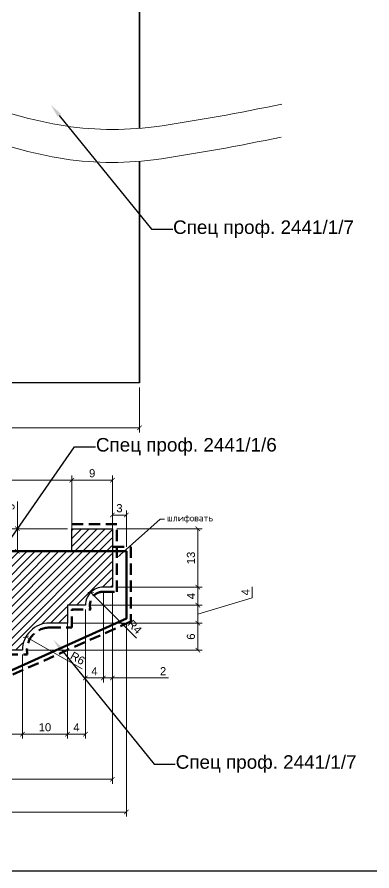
# Model space of a CAD drawing. Header units: millimetres. Extents: x 136 to 706, y -14994 to -14614.
# Drawn here: x 433.8 to 512.7, y -14994.5 to -14804.5 of the extents above; entities that cross this region are included whole.
import ezdxf
from ezdxf import colors
from ezdxf.entities.mleader import LeaderData, LeaderLine
from ezdxf.math import Vec2, Vec3

# ---------------------------------------------------------------- set-up
doc = ezdxf.new("R2010")
doc.units = ezdxf.units.MM
doc.linetypes.add('HIDDEN', pattern=[0.375, 0.25, -0.125])
doc.layers.add('Dimension', color=7, linetype='Continuous')
doc.layers.add('plint block', color=250, linetype='Continuous')
doc.layers.add('Outside panel', color=7, linetype='Continuous', lineweight=18, true_color=0x7f5e57)
for name, color, linetype, lineweight in [('линия 15', 7, 'Continuous', 15), ('линия 50', 1, 'Continuous', 100), ('служебный слой РАЗМЕРЫ', 7, 'Continuous', 9), ('тонкие_Ном._пера__21', 7, 'Continuous', 5)]:
    doc.layers.add(name, color=color, linetype=linetype, lineweight=lineweight)
doc.styles.get("Standard").update_dxf_attribs({"font": 'arial.ttf'})
doc.styles.add('ЕСКД профили текст', font='isocpeur.ttf')
doc.dimstyles.new('M_1', dxfattribs={"dimtxt": 1.8, "dimasz": 1, "dimexe": 1, "dimexo": 1, "dimgap": 0.6, "dimtad": 1, "dimdec": 0, "dimdsep": 46, "dimtxsty": 'Standard', "dimblk": 'ARCHTICK', "dimcen": -5, "dimclrd": 7, "dimclre": 7, "dimclrt": 7, "dimadec": 0, "dimazin": 0, "dimtfac": 1, "dimtdec": 0, "dimtmove": 0, "dimatfit": 3, "dimfxl": 1, "dimtolj": 1, "dimtzin": 0, "dimlwd": 5, "dimlwe": 5, "dimarcsym": 0})

# ---------------------------------------------------------------- blocks, each defined once
blk = doc.blocks.new('_ArchTick')
at = {"color": 0, "linetype": 'ByBlock', "const_width": 0.15}
blk.add_lwpolyline([(-0.5, -0.5), (0.5, 0.5)], dxfattribs=at)
blk = doc.blocks.new('*D46')
at = {"layer": 'Defpoints', "color": 0, "ltscale": 1000, "transparency": 16777216}
for p in [(458.14, -14915.31), (455.04, -14923.36), (458.14, -14923.36)]:
    blk.add_point(p, dxfattribs=at)
at = {"layer": 'линия 15', "color": 7, "lineweight": 5, "ltscale": 1000, "transparency": 16777216}
for p, q in [((455.04, -14922.36), (455.04, -14914.31)), ((458.14, -14922.36), (458.14, -14914.31)), ((455.04, -14915.31), (458.14, -14915.31))]:
    blk.add_line(p, q, dxfattribs=at)
at = {"layer": 'линия 15', "color": 7, "lineweight": 5, "ltscale": 1000, "transparency": 16777216, "rotation": 180}
blk.add_blockref('_ArchTick', (455.04, -14915.31), dxfattribs=at)
at = {"layer": 'линия 15', "color": 7, "lineweight": 5, "ltscale": 1000, "transparency": 16777216}
blk.add_blockref('_ArchTick', (458.14, -14915.31), dxfattribs=at)
at = {"layer": 'линия 15', "color": 7, "ltscale": 1000, "transparency": 16777216, "insert": (456.61, -14913.79), "char_height": 1.8, "attachment_point": 5}
blk.add_mtext('\\A1;3', dxfattribs=at)
blk = doc.blocks.new('*D44')
at = {"layer": 'Defpoints', "color": 0, "ltscale": 1000, "transparency": 16777216}
for p in [(458.14, -14938.36), (372.14, -14950.36), (458.14, -14981.39)]:
    blk.add_point(p, dxfattribs=at)
at = {"layer": 'линия 15', "color": 7, "lineweight": 5, "ltscale": 1000, "transparency": 16777216}
for p, q in [((458.14, -14939.36), (458.14, -14982.39)), ((372.14, -14951.36), (372.14, -14982.39)), ((372.14, -14981.39), (458.14, -14981.39))]:
    blk.add_line(p, q, dxfattribs=at)
at = {"layer": 'линия 15', "color": 7, "lineweight": 5, "ltscale": 1000, "transparency": 16777216, "rotation": 180}
blk.add_blockref('_ArchTick', (372.14, -14981.39), dxfattribs=at)
at = {"layer": 'линия 15', "color": 7, "lineweight": 5, "ltscale": 1000, "transparency": 16777216}
blk.add_blockref('_ArchTick', (458.14, -14981.39), dxfattribs=at)
at = {"layer": 'линия 15', "color": 7, "ltscale": 1000, "transparency": 16777216, "insert": (414.55, -14979.87), "char_height": 1.8, "attachment_point": 5}
blk.add_mtext('\\A1;86', dxfattribs=at)
blk = doc.blocks.new('*D43')
at = {"layer": 'Defpoints', "color": 0, "ltscale": 1000, "transparency": 16777216}
for p in [(375.06, -14885.89), (461.06, -14885.89), (461.06, -14895.93)]:
    blk.add_point(p, dxfattribs=at)
at = {"layer": 'линия 15', "color": 7, "lineweight": 5, "ltscale": 1000, "transparency": 16777216}
for p, q in [((375.06, -14886.89), (375.06, -14896.93)), ((461.06, -14886.89), (461.06, -14896.93)), ((375.06, -14895.93), (461.06, -14895.93))]:
    blk.add_line(p, q, dxfattribs=at)
at = {"layer": 'линия 15', "color": 7, "lineweight": 5, "ltscale": 1000, "transparency": 16777216, "rotation": 180}
blk.add_blockref('_ArchTick', (375.06, -14895.93), dxfattribs=at)
at = {"layer": 'линия 15', "color": 7, "lineweight": 5, "ltscale": 1000, "transparency": 16777216}
blk.add_blockref('_ArchTick', (461.06, -14895.93), dxfattribs=at)
at = {"layer": 'линия 15', "color": 7, "ltscale": 1000, "transparency": 16777216, "insert": (419.42, -14894.41), "char_height": 1.8, "attachment_point": 5}
blk.add_mtext('\\A1;86', dxfattribs=at)
blk = doc.blocks.new('*D40')
at = {"layer": 'Defpoints', "color": 0, "ltscale": 1000, "transparency": 16777216}
for p in [(358.09, -14918.36), (446.04, -14918.36), (385.05, -14953.36)]:
    blk.add_point(p, dxfattribs=at)
at = {"layer": 'линия 15', "color": 7, "lineweight": 5, "ltscale": 1000, "transparency": 16777216}
for p, q in [((445.04, -14918.36), (357.09, -14918.36)), ((358.09, -14953.36), (358.09, -14918.36)), ((384.05, -14953.36), (357.09, -14953.36))]:
    blk.add_line(p, q, dxfattribs=at)
for p, rotation in [((358.09, -14918.36), 90), ((358.09, -14953.36), 270)]:
    blk.add_blockref('_ArchTick', p, dxfattribs=dict(at, rotation=rotation))
at = {"layer": 'линия 15', "color": 7, "ltscale": 1000, "transparency": 16777216, "insert": (356.57, -14937.1), "char_height": 1.8, "attachment_point": 5, "rotation": 90}
blk.add_mtext('\\A1;35', dxfattribs=at)
blk = doc.blocks.new('6н6неееее')
at = {"layer": 'Dimension', "color": 7, "lineweight": 30}
blk.add_line((98848.01, 24230.04), (98848.01, 24238.96), dxfattribs=at)
for points in [[(98808.01, 24248.96), (98869.01, 24248.96), (98869.01, 24253.96), (98878.01, 24253.96), (98878.01, 24240.96), (98876.01, 24240.96, 0.414214), (98872.01, 24236.96), (98868.01, 24236.96), (98868.01, 24232.96), (98864.01, 24232.96, 0.414214), (98858.01, 24226.96), (98848.01, 24226.96), (98848.01, 24230.04)], [(98808.01, 24248.96), (98808.01, 24238.96, 0.403736), (98798.03, 24230.12, 0.395515), (98808.02, 24218.96, 0.056734), (98820.12, 24220.09, 0.139522), (98833.65, 24228.32, 0.06776), (98841.19, 24228.96, 0.058766), (98841.68, 24227.38, 0.138221), (98842.45, 24226.95, 0.140605), (98843.42, 24226.91, 0.227709), (98845.44, 24228.45, 0.054807), (98846.06, 24230.04, 0.054807)]]:
    blk.add_lwpolyline(points, format="xyb", dxfattribs=at)
for points in [[(98808.01, 24238.96), (98848.01, 24238.96)], [(98846.05, 24230.04), (98848.01, 24230.04)]]:
    blk.add_lwpolyline(points, dxfattribs=at)
blk = doc.blocks.new('профиль_с_камнем')
at = {"color": 7}
blk.add_lwpolyline([(96863.64, 24221.96), (96863.64, 24248.96), (96949.64, 24248.96), (96949.64, 24233.96), (96909.64, 24215.96), (96869.64, 24215.96, 0.414214), (96863.64, 24221.96)], format="xyb", close=True, dxfattribs=at)
blk.add_lwpolyline([(96863.64, 24221.96), (96863.64, 24248.96), (96949.64, 24248.96), (96949.64, 24233.96), (96909.64, 24215.96), (96869.64, 24215.96, 0.414214), (96863.64, 24221.96)], format="xyb", close=True, dxfattribs=at)
at = {"color": 5, "lineweight": 30}
blk.add_blockref('6н6неееее', (-1931.47, 0), dxfattribs=at)
blk = doc.blocks.new('*D20')
at = {"layer": 'Defpoints', "color": 0, "ltscale": 1000, "transparency": 16777216}
for p in [(453.04, -14931.36), (449.04, -14935.36), (453.04, -14951.56)]:
    blk.add_point(p, dxfattribs=at)
at = {"layer": 'линия 15', "color": 7, "lineweight": 5, "ltscale": 1000, "transparency": 16777216}
for p, q in [((453.04, -14932.36), (453.04, -14952.56)), ((449.04, -14936.36), (449.04, -14952.56)), ((449.04, -14951.56), (453.04, -14951.56))]:
    blk.add_line(p, q, dxfattribs=at)
at = {"layer": 'линия 15', "color": 7, "lineweight": 5, "ltscale": 1000, "transparency": 16777216, "rotation": 180}
blk.add_blockref('_ArchTick', (449.04, -14951.56), dxfattribs=at)
at = {"layer": 'линия 15', "color": 7, "lineweight": 5, "ltscale": 1000, "transparency": 16777216}
blk.add_blockref('_ArchTick', (453.04, -14951.56), dxfattribs=at)
at = {"layer": 'линия 15', "color": 7, "ltscale": 1000, "transparency": 16777216, "insert": (451.04, -14950.06), "char_height": 1.8, "attachment_point": 5}
blk.add_mtext('\\A1;4', dxfattribs=at)
blk = doc.blocks.new('*D19')
at = {"layer": 'Defpoints', "color": 0, "ltscale": 1000, "transparency": 16777216}
for p in [(453.04, -14931.36), (455.04, -14931.36), (453.04, -14951.56)]:
    blk.add_point(p, dxfattribs=at)
at = {"layer": 'линия 15', "color": 7, "lineweight": 5, "ltscale": 1000, "transparency": 16777216}
for p, q in [((453.04, -14932.36), (453.04, -14952.56)), ((455.04, -14932.36), (455.04, -14952.56)), ((453.04, -14951.56), (455.04, -14951.56)), ((455.04, -14951.56), (467.51, -14951.56))]:
    blk.add_line(p, q, dxfattribs=at)
at = {"layer": 'линия 15', "color": 7, "lineweight": 5, "ltscale": 1000, "transparency": 16777216, "rotation": 180}
blk.add_blockref('_ArchTick', (453.04, -14951.56), dxfattribs=at)
at = {"layer": 'линия 15', "color": 7, "lineweight": 5, "ltscale": 1000, "transparency": 16777216}
blk.add_blockref('_ArchTick', (455.04, -14951.56), dxfattribs=at)
at = {"layer": 'линия 15', "color": 7, "ltscale": 1000, "transparency": 16777216, "insert": (466.31, -14950.05), "char_height": 1.8, "attachment_point": 5}
blk.add_mtext('\\A1;2', dxfattribs=at)
blk = doc.blocks.new('*D18')
at = {"layer": 'Defpoints', "color": 0, "ltscale": 1000, "transparency": 16777216}
for p in [(450.21, -14932.53), (453.04, -14935.36)]:
    blk.add_point(p, dxfattribs=at)
at = {"layer": 'линия 15', "color": 7, "lineweight": 5, "ltscale": 1000, "transparency": 16777216}
blk.add_line((460.39, -14942.71), (450.21, -14932.53), dxfattribs=at)
at = {"layer": 'линия 15', "color": 7, "lineweight": 5, "ltscale": 1000, "transparency": 16777216, "rotation": 135.0000000012528}
blk.add_blockref('_ArchTick', (450.21, -14932.53), dxfattribs=at)
at = {"layer": 'линия 15', "color": 7, "ltscale": 1000, "transparency": 16777216, "insert": (460, -14940.2), "char_height": 1.8, "attachment_point": 5, "rotation": 315}
blk.add_mtext('\\A1;R4', dxfattribs=at)
blk = doc.blocks.new('*D17')
at = {"layer": 'Defpoints', "color": 0, "ltscale": 1000, "transparency": 16777216}
for p in [(435.82, -14942.4), (441.04, -14945.36)]:
    blk.add_point(p, dxfattribs=at)
at = {"layer": 'линия 15', "color": 7, "lineweight": 5, "ltscale": 1000, "transparency": 16777216}
blk.add_line((448.34, -14949.51), (435.82, -14942.4), dxfattribs=at)
at = {"layer": 'линия 15', "color": 7, "lineweight": 5, "ltscale": 1000, "transparency": 16777216, "rotation": 150.4036018927763}
blk.add_blockref('_ArchTick', (435.82, -14942.4), dxfattribs=at)
at = {"layer": 'линия 15', "color": 7, "ltscale": 1000, "transparency": 16777216, "insert": (447.31, -14947.18), "char_height": 1.8, "attachment_point": 5, "rotation": 330.4036}
blk.add_mtext('\\A1;R6', dxfattribs=at)
blk = doc.blocks.new('*D15')
at = {"layer": 'Defpoints', "color": 0, "ltscale": 1000, "transparency": 16777216}
for p in [(446.04, -14907.54), (446.04, -14918.36), (455.04, -14918.36)]:
    blk.add_point(p, dxfattribs=at)
at = {"layer": 'линия 15', "color": 7, "lineweight": 5, "ltscale": 1000, "transparency": 16777216}
for p, q in [((446.04, -14917.36), (446.04, -14906.54)), ((455.04, -14917.36), (455.04, -14906.54)), ((455.04, -14907.54), (446.04, -14907.54))]:
    blk.add_line(p, q, dxfattribs=at)
at = {"layer": 'линия 15', "color": 7, "lineweight": 5, "ltscale": 1000, "transparency": 16777216, "rotation": 180}
blk.add_blockref('_ArchTick', (446.04, -14907.54), dxfattribs=at)
at = {"layer": 'линия 15', "color": 7, "lineweight": 5, "ltscale": 1000, "transparency": 16777216}
blk.add_blockref('_ArchTick', (455.04, -14907.54), dxfattribs=at)
at = {"layer": 'линия 15', "color": 7, "ltscale": 1000, "transparency": 16777216, "insert": (450.54, -14906.02), "char_height": 1.8, "attachment_point": 5}
blk.add_mtext('\\A1;9', dxfattribs=at)
blk = doc.blocks.new('*D14')
at = {"layer": 'Defpoints', "color": 0, "ltscale": 1000, "transparency": 16777216}
for p in [(445.04, -14939.36), (435.04, -14945.36), (474.02, -14945.36)]:
    blk.add_point(p, dxfattribs=at)
at = {"layer": 'линия 15', "color": 7, "lineweight": 5, "ltscale": 1000, "transparency": 16777216}
for p, q in [((446.04, -14939.36), (475.02, -14939.36)), ((474.02, -14939.36), (474.02, -14945.36)), ((436.04, -14945.36), (475.02, -14945.36))]:
    blk.add_line(p, q, dxfattribs=at)
for p, rotation in [((474.02, -14939.36), 90), ((474.02, -14945.36), 270)]:
    blk.add_blockref('_ArchTick', p, dxfattribs=dict(at, rotation=rotation))
at = {"layer": 'линия 15', "color": 7, "ltscale": 1000, "transparency": 16777216, "insert": (472.5, -14942.36), "char_height": 1.8, "attachment_point": 5, "rotation": 90}
blk.add_mtext('\\A1;6', dxfattribs=at)
blk = doc.blocks.new('*D13')
at = {"layer": 'Defpoints', "color": 0, "ltscale": 1000, "transparency": 16777216}
for p in [(449.04, -14935.36), (445.04, -14939.36), (474.02, -14939.36)]:
    blk.add_point(p, dxfattribs=at)
at = {"layer": 'линия 15', "color": 7, "lineweight": 5, "ltscale": 1000, "transparency": 16777216}
for p, q in [((486.14, -14933.71), (486.14, -14931.27)), ((474.02, -14937.36), (486.14, -14933.71)), ((450.04, -14935.36), (475.02, -14935.36)), ((474.02, -14935.36), (474.02, -14939.36)), ((446.04, -14939.36), (475.02, -14939.36))]:
    blk.add_line(p, q, dxfattribs=at)
for p, rotation in [((474.02, -14935.36), 90), ((474.02, -14939.36), 270)]:
    blk.add_blockref('_ArchTick', p, dxfattribs=dict(at, rotation=rotation))
at = {"layer": 'линия 15', "color": 7, "ltscale": 1000, "transparency": 16777216, "insert": (484.64, -14932.49), "char_height": 1.8, "attachment_point": 5, "rotation": 90}
blk.add_mtext('\\A1;4', dxfattribs=at)
blk = doc.blocks.new('*D12')
at = {"layer": 'Defpoints', "color": 0, "ltscale": 1000, "transparency": 16777216}
for p in [(455.04, -14931.36), (449.04, -14935.36), (474.02, -14935.36)]:
    blk.add_point(p, dxfattribs=at)
at = {"layer": 'линия 15', "color": 7, "lineweight": 5, "ltscale": 1000, "transparency": 16777216}
for p, q in [((456.04, -14931.36), (475.02, -14931.36)), ((474.02, -14931.36), (474.02, -14935.36)), ((450.04, -14935.36), (475.02, -14935.36))]:
    blk.add_line(p, q, dxfattribs=at)
for p, rotation in [((474.02, -14931.36), 90), ((474.02, -14935.36), 270)]:
    blk.add_blockref('_ArchTick', p, dxfattribs=dict(at, rotation=rotation))
at = {"layer": 'линия 15', "color": 7, "ltscale": 1000, "transparency": 16777216, "insert": (472.52, -14933.36), "char_height": 1.8, "attachment_point": 5, "rotation": 90}
blk.add_mtext('\\A1;4', dxfattribs=at)
blk = doc.blocks.new('*D11')
at = {"layer": 'Defpoints', "color": 0, "ltscale": 1000, "transparency": 16777216}
for p in [(455.04, -14918.36), (455.04, -14931.36), (474.02, -14931.36)]:
    blk.add_point(p, dxfattribs=at)
at = {"layer": 'линия 15', "color": 7, "lineweight": 5, "ltscale": 1000, "transparency": 16777216}
for p, q in [((456.04, -14918.36), (475.02, -14918.36)), ((474.02, -14918.36), (474.02, -14931.36)), ((456.04, -14931.36), (475.02, -14931.36))]:
    blk.add_line(p, q, dxfattribs=at)
for p, rotation in [((474.02, -14918.36), 90), ((474.02, -14931.36), 270)]:
    blk.add_blockref('_ArchTick', p, dxfattribs=dict(at, rotation=rotation))
at = {"layer": 'линия 15', "color": 7, "ltscale": 1000, "transparency": 16777216, "insert": (472.5, -14924.86), "char_height": 1.8, "attachment_point": 5, "rotation": 90}
blk.add_mtext('\\A1;13', dxfattribs=at)
blk = doc.blocks.new('*D7')
at = {"layer": 'Defpoints', "color": 0, "ltscale": 1000, "transparency": 16777216}
for p in [(446.04, -14918.36), (433.9, -14923.36), (446.04, -14923.36)]:
    blk.add_point(p, dxfattribs=at)
at = {"layer": 'линия 15', "color": 7, "lineweight": 5, "ltscale": 1000, "transparency": 16777216}
for p, q in [((433.9, -14918.36), (433.9, -14912.31)), ((445.04, -14918.36), (432.9, -14918.36)), ((433.9, -14923.36), (433.9, -14918.36)), ((445.04, -14923.36), (432.9, -14923.36))]:
    blk.add_line(p, q, dxfattribs=at)
for p, rotation in [((433.9, -14918.36), 90), ((433.9, -14923.36), 270)]:
    blk.add_blockref('_ArchTick', p, dxfattribs=dict(at, rotation=rotation))
at = {"layer": 'линия 15', "color": 7, "ltscale": 1000, "transparency": 16777216, "insert": (432.38, -14913.51), "char_height": 1.8, "attachment_point": 5, "rotation": 90}
blk.add_mtext('\\A1;5', dxfattribs=at)
blk = doc.blocks.new('*D6')
at = {"layer": 'Defpoints', "color": 0, "ltscale": 1000, "transparency": 16777216}
for p in [(445.04, -14939.36), (435.04, -14945.36), (445.04, -14964.06)]:
    blk.add_point(p, dxfattribs=at)
at = {"layer": 'линия 15', "color": 7, "lineweight": 5, "ltscale": 1000, "transparency": 16777216}
for p, q in [((445.04, -14940.36), (445.04, -14965.06)), ((435.04, -14946.36), (435.04, -14965.06)), ((435.04, -14964.06), (445.04, -14964.06))]:
    blk.add_line(p, q, dxfattribs=at)
at = {"layer": 'линия 15', "color": 7, "lineweight": 5, "ltscale": 1000, "transparency": 16777216, "rotation": 180}
blk.add_blockref('_ArchTick', (435.04, -14964.06), dxfattribs=at)
at = {"layer": 'линия 15', "color": 7, "lineweight": 5, "ltscale": 1000, "transparency": 16777216}
blk.add_blockref('_ArchTick', (445.04, -14964.06), dxfattribs=at)
at = {"layer": 'линия 15', "color": 7, "ltscale": 1000, "transparency": 16777216, "insert": (440.04, -14962.54), "char_height": 1.8, "attachment_point": 5}
blk.add_mtext('\\A1;10', dxfattribs=at)
blk = doc.blocks.new('*D5')
at = {"layer": 'Defpoints', "color": 0, "ltscale": 1000, "transparency": 16777216}
for p in [(425.04, -14945.36), (435.04, -14945.36), (435.04, -14964.06)]:
    blk.add_point(p, dxfattribs=at)
at = {"layer": 'линия 15', "color": 7, "lineweight": 5, "ltscale": 1000, "transparency": 16777216}
for p, q in [((425.04, -14946.36), (425.04, -14965.06)), ((435.04, -14946.36), (435.04, -14965.06)), ((425.04, -14964.06), (435.04, -14964.06))]:
    blk.add_line(p, q, dxfattribs=at)
at = {"layer": 'линия 15', "color": 7, "lineweight": 5, "ltscale": 1000, "transparency": 16777216, "rotation": 180}
blk.add_blockref('_ArchTick', (425.04, -14964.06), dxfattribs=at)
at = {"layer": 'линия 15', "color": 7, "lineweight": 5, "ltscale": 1000, "transparency": 16777216}
blk.add_blockref('_ArchTick', (435.04, -14964.06), dxfattribs=at)
at = {"layer": 'линия 15', "color": 7, "ltscale": 1000, "transparency": 16777216, "insert": (430.04, -14962.54), "char_height": 1.8, "attachment_point": 5}
blk.add_mtext('\\A1;10', dxfattribs=at)

msp = doc.modelspace()

# ---------------------------------------------------------------- hatches: boundary and pattern name
at = {"layer": 'Outside panel', "ltscale": 1000}
h = msp.add_hatch(dxfattribs=at)
h.set_pattern_fill('ANSI31', color=256, scale=10)
h.set_pattern_definition([(45, (-313337.8955, 81185.9611), (-0.8838834765, 0.8838834765), [])])
h.paths.add_polyline_path([(454.91, -14918.36), (445.91, -14918.36), (445.91, -14923.36), (384.91, -14923.36), (384.91, -14933.36), (424.91, -14933.36), (424.91, -14942.28), (424.91, -14945.36), (434.91, -14945.36, -0.414214), (440.91, -14939.36), (444.91, -14939.36), (444.91, -14935.36), (448.91, -14935.36, -0.414214), (452.91, -14931.36), (454.91, -14931.36)])

# ---------------------------------------------------------------- linework, layer by layer
at = {"color": 6, "ltscale": 1000}
msp.add_lwpolyline([(136.37, -14994.5), (706.37, -14994.5), (706.37, -14614.5), (136.37, -14614.5)], close=True, dxfattribs=at)
at = {"color": 7, "lineweight": 30}
for points in [[(461.06, -14829.27), (461.06, -14781.76), (458.06, -14781.76), (458.06, -14628.47)], [(375.06, -14819.15), (375.06, -14781.76), (461.06, -14781.76), (461.06, -14829.27)], [(461.06, -14885.89), (461.06, -14836.6)], [(461.06, -14836.6), (461.06, -14885.89)], [(461.06, -14885.89), (375.06, -14885.89)]]:
    msp.add_lwpolyline(points, dxfattribs=at)
at = {"color": 7}
msp.add_lwpolyline([(372.14, -14950.36), (372.14, -14923.36), (458.14, -14923.36), (458.14, -14938.36), (418.14, -14956.36), (378.14, -14956.36, 0.414214), (372.14, -14950.36)], format="xyb", close=True, dxfattribs=at)
at = {"layer": 'plint block', "color": 7, "lineweight": 15}
for points in [[(461.06, -14829.27), (461.06, -14781.76)], [(461.06, -14885.89), (461.06, -14836.6)], [(461.06, -14885.89), (375.06, -14885.89)]]:
    msp.add_lwpolyline(points, dxfattribs=at)
at = {"layer": 'линия 15', "color": 7, "ltscale": 1000}
msp.add_lwpolyline([(425.04, -14942.28), (425.04, -14933.36), (385.04, -14933.36), (385.04, -14923.36), (446.04, -14923.36), (446.04, -14918.36), (455.04, -14918.36), (455.04, -14931.36), (453.04, -14931.36, 0.414214), (449.04, -14935.36), (445.04, -14935.36), (445.04, -14939.36), (441.04, -14939.36, 0.414214), (435.04, -14945.36), (425.04, -14945.36)], format="xyb", close=True, dxfattribs=at)
at = {"layer": 'линия 50', "color": 1, "linetype": 'HIDDEN', "ltscale": 10, "true_color": 0xff0909}
for points in [[(384.04, -14923.36), (384.04, -14932.37, 0.37616), (374.06, -14942.16, 0.39701), (385, -14954.36, 0.057028), (397.38, -14953.2, 0.135831), (411.09, -14945.02, 0.055345), (417.48, -14944.53, 0.032258), (417.86, -14945.5, 0.153407), (419.2, -14946.34, 0.13538), (420.66, -14946.39, 0.22634), (423.36, -14944.33, 0.032537), (423.82, -14943.28), (424.04, -14943.28), (424.04, -14946.36), (436.14, -14946.36, -0.474498), (441.04, -14940.36), (446.04, -14940.36), (446.04, -14936.36), (450.21, -14936.36, -0.517638), (453.04, -14932.36), (456.04, -14932.36), (456.04, -14917.36), (446.04, -14917.36)], [(455.18, -14922.36), (459.14, -14922.36), (459.14, -14939.01), (418.35, -14957.36), (377.04, -14957.36, 0.537735), (371.14, -14951.46), (371.14, -14923.36)]]:
    msp.add_lwpolyline(points, format="xyb", dxfattribs=at)
at = {"layer": 'линия 50', "color": 7}
msp.add_lwpolyline([(372.14, -14950.36), (372.14, -14923.36), (458.14, -14923.36), (458.14, -14938.36), (418.14, -14956.36), (378.14, -14956.36, 0.414214), (372.14, -14950.36)], format="xyb", close=True, dxfattribs=at)
at = {"layer": 'тонкие_Ном._пера__21', "linetype": 'Continuous', "lineweight": 15, "flags": 128}
for points in [[(354.21, -14823.4, -0.06536), (394.54, -14817.78, -0.097763), (421.98, -14822.13, 0.058883), (443.19, -14828.51, 0.071812), (464.33, -14828.94, 0.014802), (492.7, -14823.86)], [(354.05, -14830.75, -0.06536), (394.38, -14825.13, -0.097763), (421.82, -14829.48, 0.058883), (443.03, -14835.85, 0.071812), (464.18, -14836.28, 0.014802), (492.54, -14831.21)]]:
    msp.add_lwpolyline(points, format="xyb", dxfattribs=at)

# ---------------------------------------------------------------- block references
at = {"color": 5, "lineweight": 30}
msp.add_blockref('6н6неееее', (-98422.97, -39172.32), dxfattribs=at)
at = {"layer": 'линия 15', "color": 7, "ltscale": 1000}
msp.add_blockref('профиль_с_камнем', (-96491.5, -39172.32), dxfattribs=at)

# ---------------------------------------------------------------- dimensions: what is measured, and where the dimension line sits
for base, p1, p2, picture, middle in [((461.06, -14895.93), (375.06, -14885.89), (461.06, -14885.89), '*D43', (419.42, -14895.93)), ((458.14, -14915.31), (455.04, -14923.36), (458.14, -14923.36), '*D46', (456.61, -14915.31)), ((453.04, -14951.56), (449.04, -14935.36), (453.04, -14931.36), '*D20', (451.04, -14951.56)), ((453.04, -14951.56), (455.04, -14931.36), (453.04, -14931.36), '*D19', (466.31, -14951.56)), ((458.14, -14981.39), (372.14, -14950.36), (458.14, -14938.36), '*D44', (414.55, -14981.39))]:
    dim = msp.add_linear_dim(base=base, p1=p1, p2=p2, dimstyle='M_1', dxfattribs=at)
    dim.commit()
    dim.dimension.update_dxf_attribs({"geometry": picture, "text_midpoint": middle, "dimtype": 128})
for base, p1, p2 in [((446.04, -14907.54), (385.04, -14923.36), (446.04, -14923.36)), ((455.04, -14974.1), (385.04, -14933.36), (455.04, -14931.36)), ((449.04, -14964.06), (445.04, -14935.36), (449.04, -14935.36))]:
    msp.add_linear_dim(base=base, p1=p1, p2=p2, dimstyle='M_1', dxfattribs=at).render()
for base, p1, p2, picture, middle in [((446.04, -14907.54), (455.04, -14918.36), (446.04, -14918.36), '*D15', (450.54, -14906.02)), ((445.04, -14964.06), (435.04, -14945.36), (445.04, -14939.36), '*D6', (440.04, -14962.54)), ((435.04, -14964.06), (425.04, -14945.36), (435.04, -14945.36), '*D5', (430.04, -14962.54))]:
    dim = msp.add_linear_dim(base=base, p1=p1, p2=p2, dimstyle='M_1', dxfattribs=at)
    dim.commit()
    dim.dimension.update_dxf_attribs({"geometry": picture, "text_midpoint": middle})
for base, p1, p2, picture, middle in [((433.9, -14923.36), (446.04, -14918.36), (446.04, -14923.36), '*D7', (433.9, -14913.51)), ((358.09, -14918.36), (385.05, -14953.36), (446.04, -14918.36), '*D40', (358.09, -14937.1)), ((474.02, -14939.36), (449.04, -14935.36), (445.04, -14939.36), '*D13', (486.14, -14933.11))]:
    dim = msp.add_linear_dim(base=base, p1=p1, p2=p2, angle=90, dimstyle='M_1', dxfattribs=at)
    dim.commit()
    dim.dimension.update_dxf_attribs({"geometry": picture, "text_midpoint": middle, "dimtype": 128})
for base, p1, p2, picture, middle in [((474.02, -14931.36), (455.04, -14918.36), (455.04, -14931.36), '*D11', (472.5, -14924.86)), ((474.02, -14935.36), (455.04, -14931.36), (449.04, -14935.36), '*D12', (472.52, -14933.36)), ((474.02, -14945.36), (445.04, -14939.36), (435.04, -14945.36), '*D14', (472.5, -14942.36))]:
    dim = msp.add_linear_dim(base=base, p1=p1, p2=p2, angle=90, dimstyle='M_1', dxfattribs=at)
    dim.commit()
    dim.dimension.update_dxf_attribs({"geometry": picture, "text_midpoint": middle})
for center, mpoint, picture, middle in [((453.04, -14935.36), (450.21, -14932.53), '*D18', (458.94, -14941.26)), ((441.04, -14945.36), (435.82, -14942.4), '*D17', (446.56, -14948.5))]:
    dim = msp.add_radius_dim(center=center, mpoint=mpoint, dimstyle='M_1', dxfattribs=at)
    dim.commit()
    dim.dimension.update_dxf_attribs({"geometry": picture, "text_midpoint": middle, "dimtype": 132})

# ---------------------------------------------------------------- leaders
at = {"color": 7, "ltscale": 1000}
ml = msp.add_multileader_mtext('Standard', dxfattribs=at)
ml.set_content('{\\C256;\\c0;Спец проф. 2441/1/7}', color=7)
ml.set_leader_properties()
ml.build(insert=Vec2(0, 0))
ml.multileader.update_dxf_attribs({"text_right_attachment_type": 6, "dogleg_length": 0.36, "arrow_head_size": 3})
ctx = ml.context
ctx.base_point, ctx.char_height, ctx.arrow_head_size, ctx.landing_gap_size, ctx.plane_origin = Vec3(468.44, -14851.72), 3, 3, 0.09, Vec3(387.43, -14871.9)
ctx.right_attachment = 6
notes = []
notes.append((ctx, [(1, (1, 1, 0), (463.76, -14851.72), (1, 0), 4.68, [(0, [(441.35, -14824.04)], 0, [])])]))
ctx.mtext.insert, ctx.mtext.flow_direction = Vec3(468.53, -14849.75), 5
ml = msp.add_multileader_mtext('Standard', dxfattribs=at)
ml.set_content('{\\C256;\\c0;Спец проф. 2441/1/6}', color=7)
ml.set_leader_properties()
ml.build(insert=Vec2(0, 0))
ml.multileader.update_dxf_attribs({"text_right_attachment_type": 6, "dogleg_length": 0.36, "arrow_head_size": 3})
ctx = ml.context
ctx.base_point, ctx.char_height, ctx.arrow_head_size, ctx.landing_gap_size, ctx.plane_origin = Vec3(451.28, -14900.14), 3, 3, 0.09, Vec3(370.26, -14920.32)
ctx.right_attachment = 6
notes.append((ctx, [(1, (1, 1, 0), (446.6, -14900.14), (1, 0), 4.68, [(0, [(426.1, -14929.69)], 0, [])])]))
ctx.mtext.insert, ctx.mtext.flow_direction = Vec3(451.37, -14898.17), 5
ml = msp.add_multileader_mtext('Standard', dxfattribs=at)
ml.set_content('{\\C256;\\c0;Спец проф. 2441/1/7}', color=7)
ml.set_leader_properties()
ml.build(insert=Vec2(0, 0))
ml.multileader.update_dxf_attribs({"text_right_attachment_type": 6, "dogleg_length": 0.36, "arrow_head_size": 3})
ctx = ml.context
ctx.base_point, ctx.char_height, ctx.arrow_head_size, ctx.landing_gap_size, ctx.plane_origin = Vec3(469.02, -14970.73), 3, 3, 0.09, Vec3(388, -14990.91)
ctx.right_attachment = 6
notes.append((ctx, [(1, (1, 1, 0), (464.34, -14970.73), (1, 0), 4.68, [(0, [(441.93, -14943.05)], 0, [])])]))
ctx.mtext.insert, ctx.mtext.flow_direction = Vec3(469.11, -14968.76), 5
at = {"layer": 'служебный слой РАЗМЕРЫ'}
ml = msp.add_multileader_mtext('Standard', dxfattribs=at)
ml.set_content('\\A1;шлифовать', color=256, style='ЕСКД профили текст')
ml.set_leader_properties(color=256, linetype='ByLayer', lineweight=-1)
ml.build(insert=Vec2(0, 0))
ml.multileader.update_dxf_attribs({"dogleg_length": 1, "arrow_head_size": 1})
ctx = ml.context
ctx.base_point, ctx.char_height, ctx.arrow_head_size, ctx.landing_gap_size, ctx.plane_origin = Vec3(466.64, -14916.2), 1.5, 1, 0.5, Vec3(480.12, -14890.03)
notes.append((ctx, [(1, (1, 1, 0), (465.64, -14916.2), (1, 0), 1, [(0, [(456.04, -14924.86)], 0, [])])]))
ctx.mtext.insert, ctx.mtext.flow_direction = Vec3(467.14, -14915.23), 5
for ctx, leaders in notes:
    for number, flags, end, landing, length, lines in leaders:
        leader = LeaderData()
        leader.index, (leader.has_last_leader_line, leader.has_dogleg_vector, leader.attachment_direction) = number, flags
        leader.last_leader_point, leader.dogleg_vector, leader.dogleg_length = Vec3(end), Vec3(landing), length
        for number, points, colour, breaks in lines:
            line = LeaderLine()
            line.index, line.vertices, line.color, line.breaks = number, Vec3.list(points), colors.encode_raw_color(colour), breaks
            leader.lines.append(line)
        ctx.leaders.append(leader)

doc.saveas('drawing.dxf')
